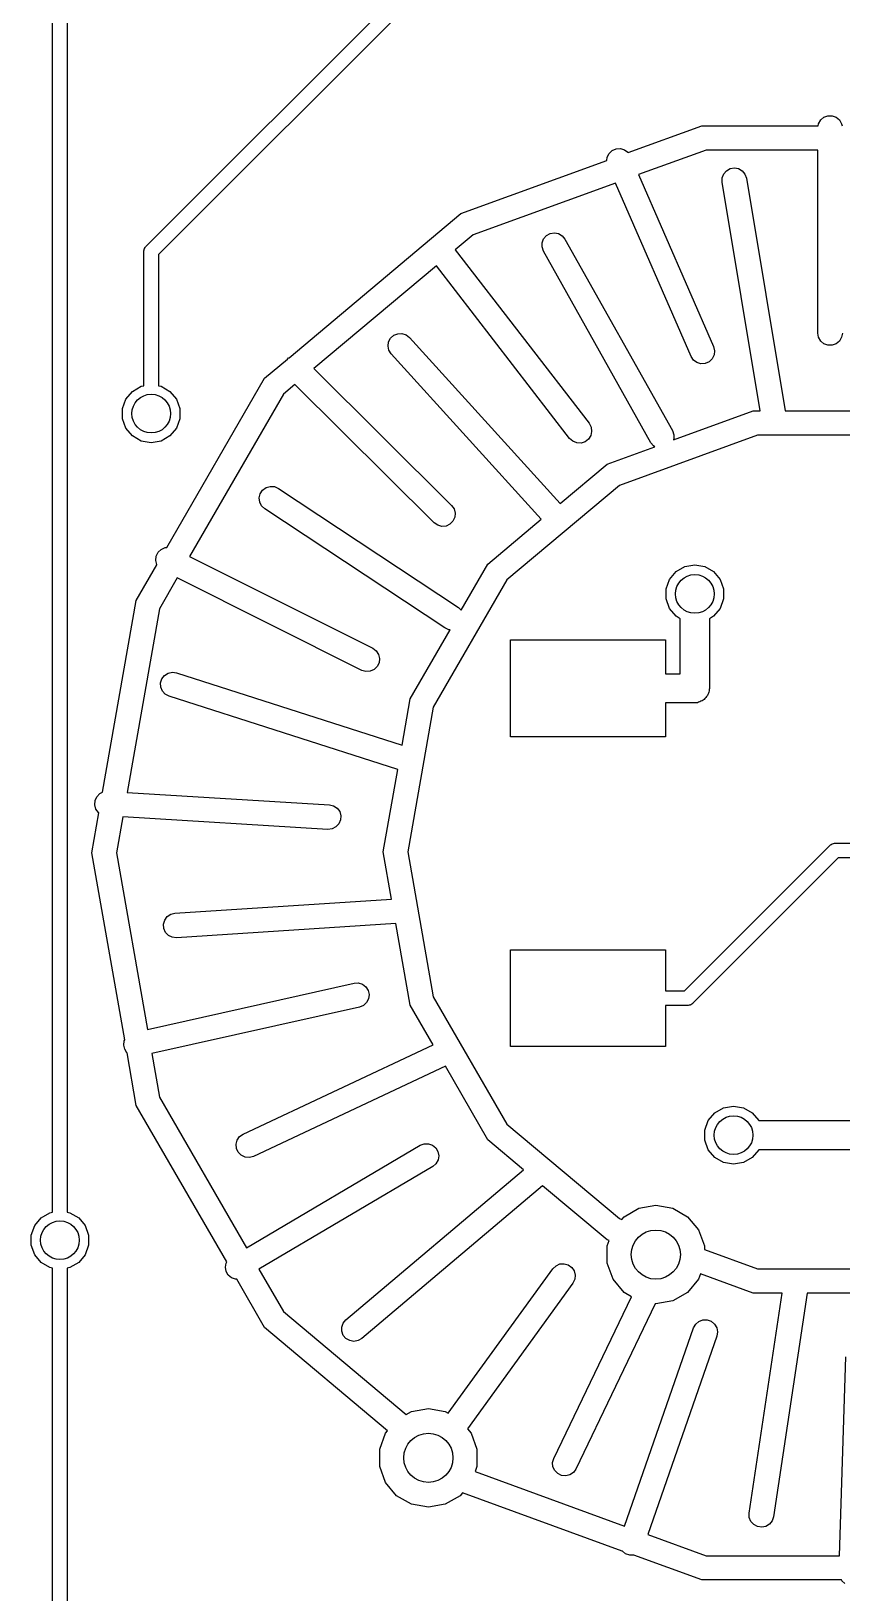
# Model space of a CAD drawing. Extents: x 0 to 100, y -163 to 0.
# Drawn here: x 28.92 to 37.3, y -120.14 to -104.01 of the extents above; entities that cross this region are included whole.
import ezdxf

# ---------------------------------------------------------------- set-up
doc = ezdxf.new("R2010")
doc.units = 0
doc.header["$MEASUREMENT"] = 0
doc.layers.add('BLACK', color=7, linetype='CONTINUOUS')

msp = doc.modelspace()

# ---------------------------------------------------------------- linework, layer by layer
at = {"layer": 'Black'}
for p, q in [((29.1448, -116.213), (29.1448, -92.7354)), ((29.2972, -92.767), (29.2972, -116.213)), ((30.11, -106.234), (41.7979, -94.5459)), ((41.8834, -94.676), (30.2401, -106.319)), ((35.0913, -105.266), (35.8526, -104.989)), ((35.8526, -104.989), (37.0537, -104.989)), ((37.0537, -104.989), (37.0577, -104.967)), ((37.0577, -104.967), (37.0797, -104.928)), ((37.0797, -104.928), (37.1135, -104.9)), ((37.1135, -104.9), (37.1549, -104.885)), ((37.1549, -104.885), (37.1991, -104.885)), ((37.1991, -104.885), (37.2405, -104.9)), ((37.2405, -104.9), (37.2743, -104.928)), ((37.2743, -104.928), (37.2963, -104.967)), ((37.2963, -104.967), (37.3003, -104.989)), ((34.8716, -105.346), (34.8752, -105.314)), ((34.8752, -105.314), (34.8948, -105.275)), ((34.8948, -105.275), (34.9267, -105.244)), ((34.9267, -105.244), (34.9672, -105.227)), ((34.9672, -105.227), (35.0112, -105.224)), ((35.0112, -105.224), (35.0535, -105.236)), ((35.0535, -105.236), (35.089, -105.262)), ((35.089, -105.262), (35.0913, -105.266)), ((35.8967, -105.239), (35.1981, -105.493)), ((37.05, -105.239), (35.8967, -105.239)), ((37.05, -107.13), (37.05, -105.239)), ((33.3635, -105.895), (34.8716, -105.346)), ((35.1981, -105.493), (35.9734, -107.269)), ((36.0622, -105.527), (36.0777, -105.485)), ((36.0777, -105.485), (36.1063, -105.452)), ((36.1063, -105.452), (36.1448, -105.43)), ((36.1448, -105.43), (36.1883, -105.423)), ((36.1883, -105.423), (36.2316, -105.431)), ((36.2316, -105.431), (36.2696, -105.454)), ((36.2696, -105.454), (36.2976, -105.488)), ((36.2976, -105.488), (36.3123, -105.529)), ((34.959, -105.58), (33.4905, -106.115)), ((35.7406, -107.371), (34.959, -105.58)), ((36.0617, -105.571), (36.0622, -105.527)), ((36.4539, -107.933), (36.0617, -105.571)), ((36.3123, -105.529), (36.7113, -107.933)), ((31.5891, -107.384), (33.3635, -105.895)), ((33.4905, -106.115), (33.3053, -106.27)), ((34.2178, -106.155), (34.2466, -106.122)), ((34.2466, -106.122), (34.2851, -106.1)), ((34.2851, -106.1), (34.3286, -106.093)), ((34.3286, -106.093), (34.3719, -106.101)), ((34.3719, -106.101), (34.4099, -106.124)), ((34.4099, -106.124), (34.4378, -106.158)), ((30.0877, -106.288), (30.0883, -106.284)), ((30.0877, -107.675), (30.0877, -106.288)), ((30.088, -106.281), (30.0906, -106.271)), ((30.0883, -106.284), (30.088, -106.281)), ((30.0906, -106.271), (30.0923, -106.262)), ((30.0923, -106.262), (30.094, -106.259)), ((30.094, -106.259), (30.0948, -106.255)), ((30.0948, -106.255), (30.1006, -106.247)), ((30.1006, -106.247), (30.1055, -106.239)), ((30.1055, -106.239), (30.1081, -106.237)), ((30.1081, -106.237), (30.11, -106.234)), ((33.3053, -106.27), (34.6876, -108.062)), ((34.2017, -106.24), (34.2022, -106.196)), ((34.2162, -106.282), (34.2017, -106.24)), ((34.2022, -106.196), (34.2178, -106.155)), ((35.3262, -108.262), (34.2162, -106.282)), ((34.4378, -106.158), (35.5478, -108.138)), ((30.2401, -106.319), (30.2401, -107.675)), ((33.1105, -106.434), (31.8438, -107.497)), ((34.4864, -108.218), (33.1105, -106.434)), ((32.6101, -107.265), (32.6161, -107.221)), ((32.6194, -107.308), (32.6101, -107.265)), ((32.6161, -107.221), (32.6366, -107.182)), ((32.6366, -107.182), (32.6693, -107.153)), ((32.6693, -107.153), (32.7101, -107.136)), ((32.7101, -107.136), (32.7542, -107.134)), ((32.7542, -107.134), (32.7962, -107.148)), ((32.7962, -107.148), (32.8311, -107.175)), ((32.8311, -107.175), (34.3875, -108.891)), ((35.9734, -107.269), (35.9838, -107.312)), ((37.0577, -107.173), (37.05, -107.13)), ((37.0797, -107.212), (37.0577, -107.173)), ((37.1135, -107.24), (37.0797, -107.212)), ((37.1549, -107.255), (37.1135, -107.24)), ((37.1991, -107.255), (37.1549, -107.255)), ((37.2405, -107.24), (37.1991, -107.255)), ((37.2743, -107.212), (37.2405, -107.24)), ((37.2963, -107.173), (37.2743, -107.212)), ((37.304, -107.13), (37.2963, -107.173)), ((31.3344, -107.597), (31.5722, -107.398)), ((31.5722, -107.398), (31.5838, -107.386)), ((31.5838, -107.386), (31.5891, -107.384)), ((32.6429, -107.345), (32.6194, -107.308)), ((34.1928, -109.054), (32.6429, -107.345)), ((35.765, -107.408), (35.7406, -107.371)), ((35.8005, -107.434), (35.765, -107.408)), ((35.8428, -107.446), (35.8005, -107.434)), ((35.9273, -107.426), (35.8868, -107.443)), ((35.9592, -107.395), (35.9273, -107.426)), ((35.9788, -107.356), (35.9592, -107.395)), ((35.9838, -107.312), (35.9788, -107.356)), ((30.3252, -109.345), (31.3344, -107.597)), ((31.8438, -107.497), (33.2665, -108.91)), ((35.8868, -107.443), (35.8428, -107.446)), ((29.9031, -107.812), (29.9703, -107.732)), ((29.9703, -107.732), (30.0609, -107.679)), ((30.0609, -107.679), (30.0877, -107.675)), ((30.2401, -107.675), (30.2669, -107.679)), ((30.2669, -107.679), (30.3575, -107.732)), ((30.3575, -107.732), (30.4247, -107.812)), ((31.529, -107.761), (30.5598, -109.439)), ((31.6484, -107.66), (31.529, -107.761)), ((33.0875, -109.09), (31.6484, -107.66)), ((29.8673, -107.91), (29.9031, -107.812)), ((29.8673, -108.015), (29.8673, -107.91)), ((30.4247, -107.812), (30.4605, -107.91)), ((30.4605, -107.91), (30.4605, -108.015)), ((29.9031, -108.113), (29.8673, -108.015)), ((30.4605, -108.015), (30.4247, -108.113)), ((34.6876, -108.062), (34.708, -108.102)), ((35.5579, -108.234), (36.3835, -107.933)), ((36.3835, -107.933), (36.4539, -107.933)), ((36.7113, -107.933), (37.6199, -107.933)), ((29.9703, -108.193), (29.9031, -108.113)), ((30.0609, -108.245), (29.9703, -108.193)), ((30.1639, -108.264), (30.0609, -108.245)), ((30.2669, -108.245), (30.1639, -108.264)), ((30.3575, -108.193), (30.2669, -108.245)), ((30.4247, -108.113), (30.3575, -108.193)), ((34.519, -108.247), (34.4864, -108.218)), ((34.6808, -108.226), (34.6459, -108.253)), ((34.7045, -108.188), (34.6808, -108.226)), ((34.7139, -108.145), (34.7045, -108.188)), ((34.708, -108.102), (34.7139, -108.145)), ((36.4276, -108.183), (35.0005, -108.703)), ((35.5478, -108.138), (35.5623, -108.18)), ((35.5618, -108.224), (35.5579, -108.234)), ((35.5623, -108.18), (35.5618, -108.224)), ((37.9464, -108.183), (36.4276, -108.183)), ((34.5598, -108.264), (34.519, -108.247)), ((34.6039, -108.266), (34.5598, -108.264)), ((34.6459, -108.253), (34.6039, -108.266)), ((34.8735, -108.483), (35.3664, -108.304)), ((35.3541, -108.296), (35.3262, -108.262)), ((35.3664, -108.304), (35.3541, -108.296)), ((34.3875, -108.891), (34.8735, -108.483)), ((31.3148, -108.753), (31.3503, -108.726)), ((31.3503, -108.726), (31.3926, -108.714)), ((31.3926, -108.714), (31.4366, -108.716)), ((31.4366, -108.716), (31.4771, -108.734)), ((35.0005, -108.703), (33.8371, -109.679)), ((31.2802, -108.832), (31.2905, -108.789)), ((31.2852, -108.876), (31.2802, -108.832)), ((31.3049, -108.916), (31.2852, -108.876)), ((31.2905, -108.789), (31.3148, -108.753)), ((31.4771, -108.734), (33.3371, -109.964)), ((31.3369, -108.946), (31.3049, -108.916)), ((33.1969, -110.176), (31.3369, -108.946)), ((33.2665, -108.91), (33.2919, -108.946)), ((33.2998, -109.032), (33.2813, -109.073)), ((33.2919, -108.946), (33.3035, -108.989)), ((33.3035, -108.989), (33.2998, -109.032)), ((33.1237, -109.115), (33.0875, -109.09)), ((33.1663, -109.127), (33.1237, -109.115)), ((33.2103, -109.123), (33.1663, -109.127)), ((33.2502, -109.104), (33.2103, -109.123)), ((33.2813, -109.073), (33.2502, -109.104)), ((33.6425, -109.516), (34.1928, -109.054)), ((30.235, -109.394), (30.267, -109.364)), ((30.267, -109.364), (30.3075, -109.346)), ((30.3075, -109.346), (30.3252, -109.345)), ((30.01, -109.891), (30.2224, -109.523)), ((30.2102, -109.478), (30.2153, -109.434)), ((30.2205, -109.521), (30.2102, -109.478)), ((30.2153, -109.434), (30.235, -109.394)), ((30.2224, -109.523), (30.2205, -109.521)), ((30.5598, -109.439), (32.4538, -110.386)), ((33.3672, -109.993), (33.6425, -109.516)), ((35.6767, -109.542), (35.7797, -109.524)), ((35.7797, -109.524), (35.8827, -109.542)), ((30.4325, -109.66), (30.2486, -109.978)), ((32.3402, -110.614), (30.4325, -109.66)), ((33.8371, -109.679), (33.0777, -110.994)), ((35.4831, -109.773), (35.5189, -109.675)), ((35.5189, -109.675), (35.5861, -109.594)), ((35.5861, -109.594), (35.6767, -109.542)), ((35.8827, -109.542), (35.9733, -109.594)), ((35.9733, -109.594), (36.0405, -109.675)), ((36.0405, -109.675), (36.0763, -109.773)), ((35.4831, -109.877), (35.4831, -109.773)), ((36.0763, -109.773), (36.0763, -109.877)), ((29.6605, -111.873), (30.01, -109.891)), ((30.2486, -109.978), (29.9141, -111.875)), ((33.3371, -109.964), (33.3672, -109.993)), ((35.5189, -109.976), (35.4831, -109.877)), ((35.5861, -110.056), (35.5189, -109.976)), ((36.0405, -109.976), (35.9733, -110.056)), ((36.0763, -109.877), (36.0405, -109.976)), ((33.2374, -110.194), (33.1969, -110.176)), ((35.6297, -110.081), (35.5861, -110.056)), ((35.6297, -110.65), (35.6297, -110.081)), ((35.9733, -110.056), (35.9297, -110.081)), ((35.9297, -110.081), (35.9297, -110.8)), ((32.839, -110.907), (33.2508, -110.194)), ((33.2508, -110.194), (33.2374, -110.194)), ((33.877, -111.3), (33.877, -110.3)), ((33.877, -110.3), (35.477, -110.3)), ((35.477, -110.3), (35.477, -110.65)), ((32.4538, -110.386), (32.4892, -110.413)), ((32.4892, -110.413), (32.5135, -110.449)), ((32.5135, -110.449), (32.5238, -110.492)), ((32.5238, -110.492), (32.5187, -110.536)), ((30.3017, -110.666), (30.339, -110.642)), ((30.339, -110.642), (30.3821, -110.633)), ((30.3821, -110.633), (30.4258, -110.639)), ((30.4258, -110.639), (32.7547, -111.386)), ((32.3825, -110.626), (32.3402, -110.614)), ((32.4265, -110.624), (32.3825, -110.626)), ((32.467, -110.606), (32.4265, -110.624)), ((32.499, -110.576), (32.467, -110.606)), ((32.5187, -110.536), (32.499, -110.576)), ((35.477, -110.65), (35.6297, -110.65)), ((30.2612, -110.743), (30.2746, -110.701)), ((30.2629, -110.787), (30.2612, -110.743)), ((30.2796, -110.828), (30.2629, -110.787)), ((30.2746, -110.701), (30.3017, -110.666)), ((35.9274, -110.826), (35.9229, -110.838)), ((35.9297, -110.8), (35.9274, -110.813)), ((35.9274, -110.813), (35.9274, -110.826)), ((30.3092, -110.86), (30.2796, -110.828)), ((30.3482, -110.881), (30.3092, -110.86)), ((32.7102, -111.638), (30.3482, -110.881)), ((32.7547, -111.386), (32.839, -110.907)), ((35.7797, -110.95), (35.477, -110.95)), ((35.477, -110.95), (35.477, -111.3)), ((35.7926, -110.948), (35.7797, -110.95)), ((35.8057, -110.948), (35.7926, -110.948)), ((35.8181, -110.943), (35.8057, -110.948)), ((35.831, -110.941), (35.8181, -110.943)), ((35.8424, -110.934), (35.831, -110.941)), ((35.8547, -110.93), (35.8424, -110.934)), ((35.8648, -110.921), (35.8547, -110.93)), ((35.8761, -110.915), (35.8648, -110.921)), ((35.8846, -110.905), (35.8761, -110.915)), ((35.8946, -110.896), (35.8846, -110.905)), ((35.9012, -110.885), (35.8946, -110.896)), ((35.9096, -110.875), (35.9012, -110.885)), ((35.9141, -110.863), (35.9096, -110.875)), ((35.9207, -110.851), (35.9141, -110.863)), ((35.9229, -110.838), (35.9207, -110.851)), ((33.0777, -110.994), (32.814, -112.49)), ((35.477, -111.3), (33.877, -111.3)), ((32.56, -112.49), (32.7102, -111.638)), ((29.5835, -111.96), (29.6011, -111.92)), ((29.6011, -111.92), (29.6315, -111.888)), ((29.6315, -111.888), (29.6605, -111.873)), ((29.9141, -111.875), (32.0047, -112.003)), ((29.55, -112.5), (29.6233, -112.085)), ((29.5808, -112.004), (29.5835, -111.96)), ((29.5933, -112.047), (29.5808, -112.004)), ((29.6196, -112.082), (29.5933, -112.047)), ((29.6233, -112.085), (29.6196, -112.082)), ((32.0047, -112.003), (32.0476, -112.014)), ((32.0476, -112.014), (32.0844, -112.038)), ((32.0844, -112.038), (32.1107, -112.073)), ((32.1107, -112.073), (32.1232, -112.116)), ((32.1232, -112.116), (32.1205, -112.16)), ((29.8697, -112.127), (29.804, -112.5)), ((31.9892, -112.257), (29.8697, -112.127)), ((32.0331, -112.252), (31.9892, -112.257)), ((32.0725, -112.232), (32.0331, -112.252)), ((32.1029, -112.2), (32.0725, -112.232)), ((32.1205, -112.16), (32.1029, -112.2)), ((35.6743, -113.924), (37.1757, -112.422)), ((37.1757, -112.422), (37.1785, -112.42)), ((37.1785, -112.42), (37.1806, -112.418)), ((37.1806, -112.418), (37.1892, -112.413)), ((37.1892, -112.413), (37.1974, -112.407)), ((37.1974, -112.407), (37.2006, -112.406)), ((37.2006, -112.406), (37.2035, -112.405)), ((37.2035, -112.405), (37.2133, -112.403)), ((37.2133, -112.403), (37.223, -112.4)), ((37.223, -112.4), (37.2263, -112.401)), ((37.2263, -112.401), (37.2296, -112.4)), ((37.2296, -112.4), (40.1926, -112.4)), ((29.8908, -114.432), (29.55, -112.5)), ((29.804, -112.5), (30.1255, -114.323)), ((32.6459, -112.977), (32.56, -112.49)), ((32.814, -112.49), (33.0777, -113.986)), ((37.2612, -112.552), (35.7598, -114.054)), ((40.1926, -112.552), (37.2612, -112.552)), ((30.4087, -113.123), (32.6459, -112.977)), ((30.2908, -113.236), (30.3031, -113.194)), ((30.2936, -113.28), (30.2908, -113.236)), ((30.3031, -113.194), (30.3292, -113.158)), ((30.3292, -113.158), (30.3659, -113.134)), ((30.3659, -113.134), (30.4087, -113.123)), ((32.6903, -113.229), (30.4253, -113.377)), ((32.839, -114.073), (32.6903, -113.229)), ((30.3114, -113.321), (30.2936, -113.28)), ((30.3419, -113.352), (30.3114, -113.321)), ((30.3814, -113.372), (30.3419, -113.352)), ((30.4253, -113.377), (30.3814, -113.372)), ((33.877, -114.5), (33.877, -113.5)), ((33.877, -113.5), (35.477, -113.5)), ((35.477, -113.5), (35.477, -113.924)), ((30.1255, -114.323), (32.2593, -113.846)), ((32.2593, -113.846), (32.3033, -113.844)), ((32.3033, -113.844), (32.3454, -113.857)), ((32.3454, -113.857), (32.3805, -113.884)), ((32.3805, -113.884), (32.4042, -113.921)), ((32.3879, -114.047), (32.3554, -114.077)), ((32.4082, -114.008), (32.3879, -114.047)), ((32.4042, -113.921), (32.4139, -113.964)), ((32.4139, -113.964), (32.4082, -114.008)), ((33.0777, -113.986), (33.8371, -115.301)), ((35.477, -113.924), (35.6743, -113.924)), ((32.3147, -114.094), (30.1697, -114.574)), ((32.3554, -114.077), (32.3147, -114.094)), ((33.0758, -114.483), (32.839, -114.073)), ((35.7059, -114.076), (35.477, -114.076)), ((35.477, -114.076), (35.477, -114.5)), ((35.7092, -114.076), (35.7059, -114.076)), ((35.7125, -114.076), (35.7092, -114.076)), ((35.7222, -114.073), (35.7125, -114.076)), ((35.732, -114.072), (35.7222, -114.073)), ((35.7349, -114.07), (35.732, -114.072)), ((35.7381, -114.069), (35.7349, -114.07)), ((35.7463, -114.063), (35.7381, -114.069)), ((35.7549, -114.058), (35.7463, -114.063)), ((35.757, -114.056), (35.7549, -114.058)), ((35.7598, -114.054), (35.757, -114.056)), ((29.8801, -114.486), (29.8858, -114.442)), ((29.8898, -114.529), (29.8801, -114.486)), ((29.8858, -114.442), (29.8908, -114.432)), ((29.9135, -114.566), (29.8898, -114.529)), ((31.113, -115.405), (33.0758, -114.483)), ((35.477, -114.5), (33.877, -114.5)), ((29.9144, -114.567), (29.9135, -114.566)), ((30.01, -115.109), (29.9144, -114.567)), ((30.1697, -114.574), (30.2486, -115.022)), ((33.2032, -114.703), (31.221, -115.635)), ((33.6425, -115.464), (33.2032, -114.703)), ((30.9438, -116.726), (30.01, -115.109)), ((30.2486, -115.022), (31.1478, -116.579)), ((35.9861, -115.185), (36.0767, -115.133)), ((36.0767, -115.133), (36.1797, -115.115)), ((36.1797, -115.115), (36.2827, -115.133)), ((36.2827, -115.133), (36.3733, -115.185)), ((33.8371, -115.301), (35.0005, -116.277)), ((35.8831, -115.364), (35.9189, -115.266)), ((35.9189, -115.266), (35.9861, -115.185)), ((36.3733, -115.185), (36.4405, -115.266)), ((36.4405, -115.266), (36.4407, -115.266)), ((36.4407, -115.266), (37.4285, -115.266)), ((31.0405, -115.509), (31.0517, -115.467)), ((31.0517, -115.467), (31.0769, -115.43)), ((31.0769, -115.43), (31.113, -115.405)), ((32.9425, -115.521), (32.9838, -115.505)), ((32.9838, -115.505), (33.0279, -115.505)), ((33.0279, -115.505), (33.0695, -115.519)), ((34.01, -115.773), (33.6425, -115.464)), ((35.8831, -115.468), (35.8831, -115.364)), ((35.9189, -115.567), (35.8831, -115.468)), ((31.0444, -115.553), (31.0405, -115.509)), ((31.0632, -115.593), (31.0444, -115.553)), ((31.0945, -115.624), (31.0632, -115.593)), ((31.1345, -115.643), (31.0945, -115.624)), ((31.1785, -115.646), (31.1345, -115.643)), ((31.1478, -116.579), (32.9425, -115.521)), ((31.221, -115.635), (31.1785, -115.646)), ((33.0695, -115.519), (33.1035, -115.547)), ((33.1035, -115.547), (33.1259, -115.585)), ((33.1259, -115.585), (33.134, -115.629)), ((33.134, -115.629), (33.1267, -115.672)), ((35.9861, -115.647), (35.9189, -115.567)), ((36.0767, -115.699), (35.9861, -115.647)), ((36.3733, -115.647), (36.2827, -115.699)), ((36.4405, -115.567), (36.3733, -115.647)), ((36.4407, -115.566), (36.4405, -115.567)), ((37.4906, -115.566), (36.4407, -115.566)), ((33.0715, -115.739), (31.2748, -116.799)), ((32.175, -117.323), (34.01, -115.773)), ((33.105, -115.711), (33.0715, -115.739)), ((33.1267, -115.672), (33.105, -115.711)), ((36.1797, -115.717), (36.0767, -115.699)), ((36.2827, -115.699), (36.1797, -115.717)), ((34.2075, -115.938), (32.339, -117.517)), ((34.8735, -116.497), (34.2075, -115.938)), ((35.2026, -116.171), (35.377, -116.14)), ((35.377, -116.14), (35.5514, -116.171)), ((28.9602, -116.351), (29.0274, -116.271)), ((29.0274, -116.271), (29.118, -116.218)), ((29.118, -116.218), (29.1448, -116.213)), ((29.2972, -116.213), (29.324, -116.218)), ((29.324, -116.218), (29.4146, -116.271)), ((29.4146, -116.271), (29.4818, -116.351)), ((35.0005, -116.277), (35.0264, -116.287)), ((35.0264, -116.287), (35.0492, -116.259)), ((35.0492, -116.259), (35.2026, -116.171)), ((35.5514, -116.171), (35.7048, -116.259)), ((35.7048, -116.259), (35.8186, -116.395)), ((28.9244, -116.449), (28.9602, -116.351)), ((28.9244, -116.553), (28.9244, -116.449)), ((29.4818, -116.351), (29.5176, -116.449)), ((29.5176, -116.449), (29.5176, -116.553)), ((35.8186, -116.395), (35.8792, -116.561)), ((28.9602, -116.652), (28.9244, -116.553)), ((29.5176, -116.553), (29.4818, -116.652)), ((34.8953, -116.505), (34.8735, -116.497)), ((34.8748, -116.561), (34.8953, -116.505)), ((34.8748, -116.739), (34.8748, -116.561)), ((35.8792, -116.561), (35.8792, -116.597)), ((35.8792, -116.597), (36.4276, -116.797)), ((29.0274, -116.732), (28.9602, -116.652)), ((29.118, -116.784), (29.0274, -116.732)), ((29.1448, -116.789), (29.118, -116.784)), ((29.1448, -142.143), (29.1448, -116.789)), ((29.324, -116.784), (29.2972, -116.789)), ((29.2972, -116.789), (29.2972, -142.111)), ((29.4146, -116.732), (29.324, -116.784)), ((29.4818, -116.652), (29.4146, -116.732)), ((30.93, -116.781), (30.9373, -116.738)), ((30.9381, -116.825), (30.93, -116.781)), ((30.9373, -116.738), (30.9438, -116.726)), ((34.3141, -116.796), (34.3458, -116.765)), ((34.3458, -116.765), (34.3861, -116.747)), ((34.3861, -116.747), (34.4301, -116.744)), ((34.4301, -116.744), (34.4725, -116.756)), ((34.4725, -116.756), (34.5082, -116.782)), ((34.5082, -116.782), (34.5329, -116.818)), ((34.9354, -116.905), (34.8748, -116.739)), ((30.9605, -116.863), (30.9381, -116.825)), ((30.9945, -116.891), (30.9605, -116.863)), ((31.0361, -116.905), (30.9945, -116.891)), ((31.0472, -116.905), (31.0361, -116.905)), ((31.3344, -117.403), (31.0472, -116.905)), ((31.2748, -116.799), (31.529, -117.239)), ((33.2325, -118.289), (34.3141, -116.796)), ((34.5199, -116.944), (33.4301, -118.449)), ((34.5391, -116.905), (34.5199, -116.944)), ((34.5329, -116.818), (34.5437, -116.861)), ((34.5437, -116.861), (34.5391, -116.905)), ((35.0492, -117.041), (34.9354, -116.905)), ((35.8186, -116.905), (35.7048, -117.041)), ((35.8391, -116.849), (35.8186, -116.905)), ((36.3835, -117.047), (35.8391, -116.849)), ((36.4276, -116.797), (37.9464, -116.797)), ((34.3225, -118.755), (35.1253, -117.085)), ((35.1253, -117.085), (35.0492, -117.041)), ((35.7048, -117.041), (35.5514, -117.129)), ((36.3414, -119.321), (36.6831, -117.047)), ((36.6831, -117.047), (36.3835, -117.047)), ((36.9399, -117.047), (36.5926, -119.359)), ((37.9905, -117.047), (36.9399, -117.047)), ((31.529, -117.239), (32.7967, -118.303)), ((35.3714, -117.159), (34.5515, -118.865)), ((35.377, -117.16), (35.3714, -117.159)), ((35.5514, -117.129), (35.377, -117.16)), ((32.6064, -118.47), (31.3344, -117.403)), ((32.1319, -117.398), (32.1468, -117.357)), ((32.132, -117.442), (32.1319, -117.398)), ((32.1468, -117.357), (32.175, -117.323)), ((35.0538, -119.454), (35.7671, -117.408)), ((35.7671, -117.408), (35.7886, -117.37)), ((35.7886, -117.37), (35.822, -117.341)), ((35.822, -117.341), (35.8632, -117.325)), ((35.8632, -117.325), (35.9073, -117.325)), ((35.9073, -117.325), (35.949, -117.339)), ((35.949, -117.339), (35.9832, -117.367)), ((35.9832, -117.367), (36.0057, -117.405)), ((36.0057, -117.405), (36.014, -117.448)), ((32.1472, -117.484), (32.132, -117.442)), ((32.1757, -117.518), (32.1472, -117.484)), ((32.214, -117.539), (32.1757, -117.518)), ((32.2574, -117.547), (32.214, -117.539)), ((32.3008, -117.539), (32.2574, -117.547)), ((32.339, -117.517), (32.3008, -117.539)), ((36.0069, -117.492), (35.2925, -119.541)), ((36.014, -117.448), (36.0069, -117.492)), ((37.2756, -119.761), (37.3401, -117.706)), ((32.8526, -118.271), (33.027, -118.24)), ((33.027, -118.24), (33.2014, -118.271)), ((32.7967, -118.303), (32.8526, -118.271)), ((33.2014, -118.271), (33.2325, -118.289)), ((32.5248, -118.661), (32.5854, -118.495)), ((32.5854, -118.495), (32.6064, -118.47)), ((33.4301, -118.449), (33.4686, -118.495)), ((33.4686, -118.495), (33.5292, -118.661)), ((32.5248, -118.839), (32.5248, -118.661)), ((33.5292, -118.661), (33.5292, -118.839)), ((32.5854, -119.005), (32.5248, -118.839)), ((33.5292, -118.839), (33.5097, -118.892)), ((33.5097, -118.892), (35.0538, -119.454)), ((34.3106, -118.797), (34.3225, -118.755)), ((34.314, -118.841), (34.3106, -118.797)), ((34.3321, -118.882), (34.314, -118.841)), ((34.3629, -118.913), (34.3321, -118.882)), ((34.5515, -118.865), (34.5257, -118.901)), ((32.6992, -119.141), (32.5854, -119.005)), ((34.4027, -118.932), (34.3629, -118.913)), ((34.4466, -118.937), (34.4027, -118.932)), ((34.4893, -118.926), (34.4466, -118.937)), ((34.5257, -118.901), (34.4893, -118.926)), ((32.8526, -119.229), (32.6992, -119.141)), ((33.3548, -119.141), (33.2014, -119.229)), ((33.3796, -119.111), (33.3548, -119.141)), ((35.0301, -119.712), (33.3796, -119.111)), ((33.027, -119.26), (32.8526, -119.229)), ((33.2014, -119.229), (33.027, -119.26)), ((36.3425, -119.365), (36.3414, -119.321)), ((36.3587, -119.406), (36.3425, -119.365)), ((36.5926, -119.359), (36.5786, -119.401)), ((36.3879, -119.439), (36.3587, -119.406)), ((36.4266, -119.46), (36.3879, -119.439)), ((36.4702, -119.467), (36.4266, -119.46)), ((36.5135, -119.458), (36.4702, -119.467)), ((36.5511, -119.435), (36.5135, -119.458)), ((36.5786, -119.401), (36.5511, -119.435)), ((35.2925, -119.541), (35.8967, -119.761)), ((35.0308, -119.713), (35.0301, -119.712)), ((35.065, -119.741), (35.0308, -119.713)), ((35.1067, -119.755), (35.065, -119.741)), ((35.1483, -119.755), (35.1067, -119.755)), ((35.8526, -120.011), (35.1483, -119.755)), ((35.8967, -119.761), (37.2756, -119.761)), ((37.2932, -120.011), (35.8526, -120.011)), ((37.2972, -120.019), (37.2932, -120.011)), ((37.3301, -120.048), (37.2972, -120.019))]:
    msp.add_line(p, q, dxfattribs=at)
for centre, radius in [((30.1639, -107.962), 0.2), ((35.7797, -109.825), 0.2), ((36.1797, -115.416), 0.2), ((29.221, -116.501), 0.2), ((35.377, -116.65), 0.254), ((33.027, -118.75), 0.254)]:
    msp.add_circle(centre, radius, dxfattribs=at)

doc.saveas('drawing.dxf')
